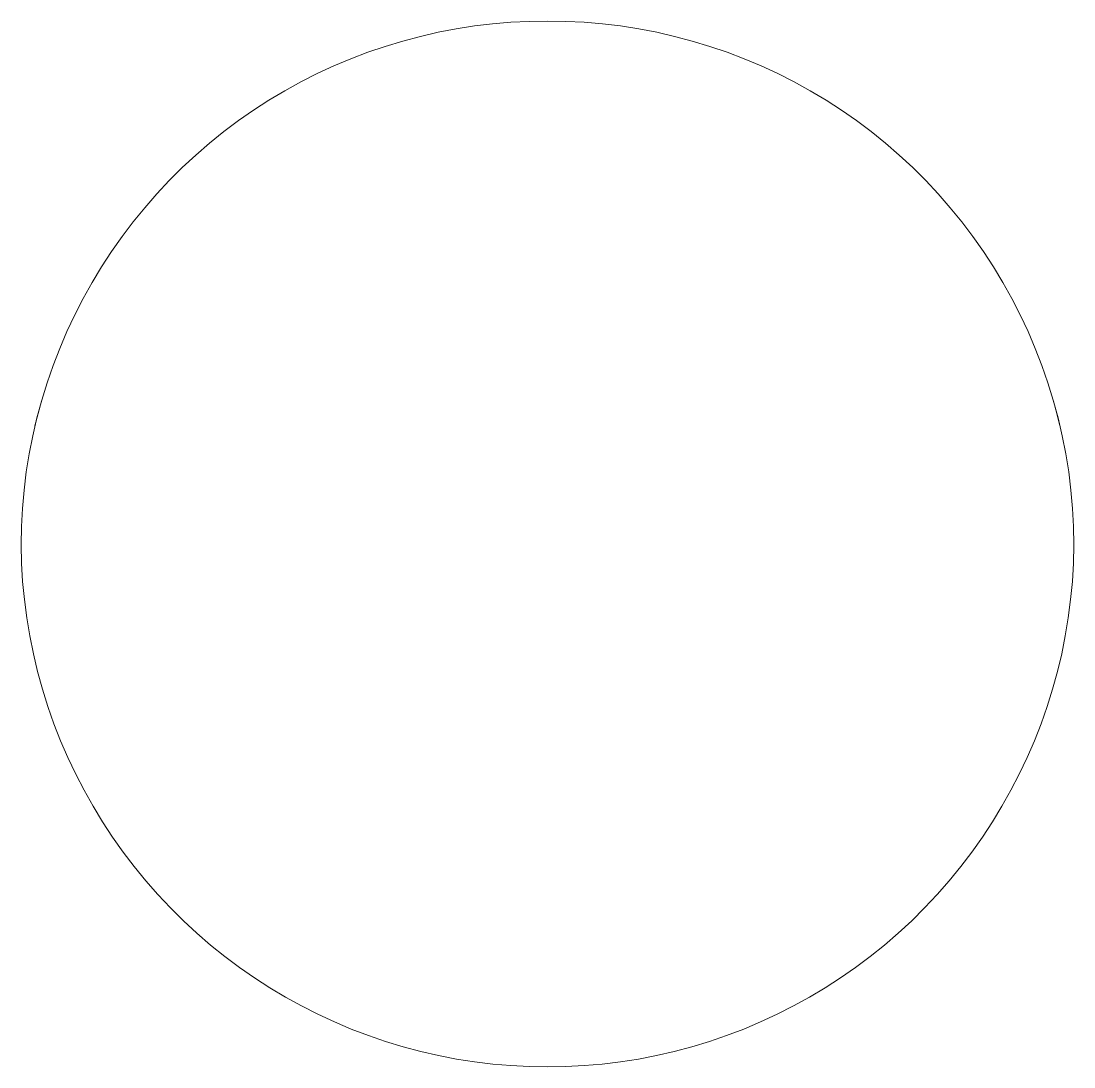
# Model space of a CAD drawing. Header units: millimetres. Extents: x -253 to 4295, y -442 to 2895.
# Drawn here: x 1497.33 to 1512.33, y 908.2 to 923.11 of the extents above; entities that cross this region are included whole.
import ezdxf

# ---------------------------------------------------------------- set-up
doc = ezdxf.new("R2010")
doc.units = ezdxf.units.MM
doc.layers.add('ZANO_R', color=7, linetype='Continuous', lineweight=0)

msp = doc.modelspace()

# ---------------------------------------------------------------- linework, layer by layer
at = {"layer": 'ZANO_R'}
for p, q in [((1504.311, 923.09), (1504.572, 923.103)), ((1504.572, 923.103), (1504.833, 923.107)), ((1504.833, 923.107), (1505.094, 923.103)), ((1505.094, 923.103), (1505.355, 923.09)), ((1503.022, 922.889), (1503.277, 922.947)), ((1503.277, 922.947), (1503.533, 922.997)), ((1503.533, 922.997), (1503.791, 923.037)), ((1503.791, 923.037), (1504.051, 923.068)), ((1504.051, 923.068), (1504.311, 923.09)), ((1505.355, 923.09), (1505.615, 923.068)), ((1505.615, 923.068), (1505.874, 923.037)), ((1505.874, 923.037), (1506.132, 922.997)), ((1506.132, 922.997), (1506.389, 922.947)), ((1506.389, 922.947), (1506.644, 922.889)), ((1502.52, 922.747), (1502.77, 922.822)), ((1502.77, 922.822), (1503.022, 922.889)), ((1506.644, 922.889), (1506.896, 922.822)), ((1506.896, 922.822), (1507.146, 922.747)), ((1502.029, 922.569), (1502.273, 922.662)), ((1502.273, 922.662), (1502.52, 922.747)), ((1507.146, 922.747), (1507.393, 922.662)), ((1507.393, 922.662), (1507.637, 922.569)), ((1501.788, 922.468), (1502.029, 922.569)), ((1507.637, 922.569), (1507.878, 922.468)), ((1501.318, 922.24), (1501.551, 922.358)), ((1501.551, 922.358), (1501.788, 922.468)), ((1507.878, 922.468), (1508.115, 922.358)), ((1508.115, 922.358), (1508.348, 922.24)), ((1501.089, 922.114), (1501.318, 922.24)), ((1508.348, 922.24), (1508.576, 922.114)), ((1500.865, 921.98), (1501.089, 922.114)), ((1508.576, 922.114), (1508.801, 921.98)), ((1500.646, 921.838), (1500.865, 921.98)), ((1508.801, 921.98), (1509.02, 921.838)), ((1500.431, 921.689), (1500.646, 921.838)), ((1509.02, 921.838), (1509.234, 921.689)), ((1500.222, 921.532), (1500.431, 921.689)), ((1509.234, 921.689), (1509.443, 921.532)), ((1500.019, 921.368), (1500.222, 921.532)), ((1509.443, 921.532), (1509.647, 921.368)), ((1499.822, 921.197), (1500.019, 921.368)), ((1509.647, 921.368), (1509.844, 921.197)), ((1499.63, 921.019), (1499.822, 921.197)), ((1509.844, 921.197), (1510.036, 921.019)), ((1499.445, 920.835), (1499.63, 921.019)), ((1510.036, 921.019), (1510.221, 920.835)), ((1499.266, 920.644), (1499.445, 920.835)), ((1510.221, 920.835), (1510.399, 920.644)), ((1499.095, 920.448), (1499.266, 920.644)), ((1510.399, 920.644), (1510.571, 920.448)), ((1498.93, 920.245), (1499.095, 920.448)), ((1510.571, 920.448), (1510.736, 920.245)), ((1498.772, 920.037), (1498.93, 920.245)), ((1510.736, 920.245), (1510.894, 920.037)), ((1498.622, 919.823), (1498.772, 920.037)), ((1510.894, 920.037), (1511.044, 919.823)), ((1498.479, 919.605), (1498.622, 919.823)), ((1511.044, 919.823), (1511.187, 919.605)), ((1498.344, 919.381), (1498.479, 919.605)), ((1511.187, 919.605), (1511.322, 919.381)), ((1498.217, 919.153), (1498.344, 919.381)), ((1511.322, 919.381), (1511.449, 919.153)), ((1498.098, 918.92), (1498.217, 919.153)), ((1511.449, 919.153), (1511.568, 918.92)), ((1497.987, 918.684), (1498.098, 918.92)), ((1511.568, 918.92), (1511.679, 918.684)), ((1497.884, 918.444), (1497.987, 918.684)), ((1511.679, 918.684), (1511.781, 918.444)), ((1497.79, 918.2), (1497.884, 918.444)), ((1511.781, 918.444), (1511.876, 918.2)), ((1497.704, 917.953), (1497.79, 918.2)), ((1511.876, 918.2), (1511.961, 917.953)), ((1497.628, 917.704), (1497.704, 917.953)), ((1511.961, 917.953), (1512.038, 917.704)), ((1497.559, 917.452), (1497.628, 917.704)), ((1512.038, 917.704), (1512.106, 917.452)), ((1497.622, 917.689), (1497.575, 917.516)), ((1512.091, 917.516), (1512.043, 917.689)), ((1497.5, 917.197), (1497.559, 917.452)), ((1497.575, 917.516), (1497.531, 917.342)), ((1512.134, 917.342), (1512.091, 917.516)), ((1512.106, 917.452), (1512.166, 917.197)), ((1497.45, 916.941), (1497.5, 917.197)), ((1512.166, 917.197), (1512.216, 916.941)), ((1497.408, 916.683), (1497.45, 916.941)), ((1512.216, 916.941), (1512.258, 916.683)), ((1497.376, 916.424), (1497.408, 916.683)), ((1512.258, 916.683), (1512.29, 916.424)), ((1497.352, 916.164), (1497.376, 916.424)), ((1512.29, 916.424), (1512.313, 916.164)), ((1497.338, 915.903), (1497.352, 916.164)), ((1512.313, 916.164), (1512.328, 915.903)), ((1497.333, 915.642), (1497.338, 915.903)), ((1512.328, 915.903), (1512.333, 915.642)), ((1497.333, 915.642), (1497.34, 915.382)), ((1512.326, 915.382), (1512.333, 915.642)), ((1497.34, 915.382), (1497.355, 915.122)), ((1512.31, 915.122), (1512.326, 915.382)), ((1497.355, 915.122), (1497.38, 914.863)), ((1512.286, 914.863), (1512.31, 915.122)), ((1497.38, 914.863), (1497.414, 914.604)), ((1512.252, 914.604), (1512.286, 914.863)), ((1497.414, 914.604), (1497.456, 914.348)), ((1512.209, 914.348), (1512.252, 914.604)), ((1497.456, 914.348), (1497.508, 914.092)), ((1512.158, 914.092), (1512.209, 914.348)), ((1497.508, 914.092), (1497.568, 913.839)), ((1512.097, 913.839), (1512.158, 914.092)), ((1497.568, 913.839), (1497.638, 913.588)), ((1512.028, 913.588), (1512.097, 913.839)), ((1497.638, 913.588), (1497.715, 913.339)), ((1511.95, 913.339), (1512.028, 913.588)), ((1497.715, 913.339), (1497.802, 913.094)), ((1511.864, 913.094), (1511.95, 913.339)), ((1497.802, 913.094), (1497.897, 912.851)), ((1511.769, 912.851), (1511.864, 913.094)), ((1497.897, 912.851), (1498, 912.612)), ((1511.666, 912.612), (1511.769, 912.851)), ((1498, 912.612), (1498.111, 912.377)), ((1511.554, 912.377), (1511.666, 912.612)), ((1498.111, 912.377), (1498.231, 912.146)), ((1511.435, 912.146), (1511.554, 912.377)), ((1498.231, 912.146), (1498.358, 911.919)), ((1511.307, 911.919), (1511.435, 912.146)), ((1498.358, 911.919), (1498.494, 911.696)), ((1511.172, 911.696), (1511.307, 911.919)), ((1498.494, 911.696), (1498.637, 911.478)), ((1511.029, 911.478), (1511.172, 911.696)), ((1498.637, 911.478), (1498.787, 911.266)), ((1510.878, 911.266), (1511.029, 911.478)), ((1498.787, 911.266), (1498.945, 911.059)), ((1510.721, 911.059), (1510.878, 911.266)), ((1498.945, 911.059), (1499.11, 910.857)), ((1510.556, 910.857), (1510.721, 911.059)), ((1499.11, 910.857), (1499.282, 910.661)), ((1510.384, 910.661), (1510.556, 910.857)), ((1499.282, 910.661), (1499.46, 910.472)), ((1510.206, 910.472), (1510.384, 910.661)), ((1499.46, 910.472), (1499.645, 910.288)), ((1510.021, 910.288), (1510.206, 910.472)), ((1499.645, 910.288), (1499.836, 910.111)), ((1509.83, 910.111), (1510.021, 910.288)), ((1499.836, 910.111), (1500.033, 909.941)), ((1509.633, 909.941), (1509.83, 910.111)), ((1500.033, 909.941), (1500.236, 909.778)), ((1509.43, 909.778), (1509.633, 909.941)), ((1500.236, 909.778), (1500.445, 909.622)), ((1509.221, 909.622), (1509.43, 909.778)), ((1500.445, 909.622), (1500.658, 909.474)), ((1509.007, 909.474), (1509.221, 909.622)), ((1500.658, 909.474), (1500.877, 909.332)), ((1508.788, 909.332), (1509.007, 909.474)), ((1500.877, 909.332), (1501.101, 909.199)), ((1508.565, 909.199), (1508.788, 909.332)), ((1501.101, 909.199), (1501.329, 909.073)), ((1508.337, 909.073), (1508.565, 909.199)), ((1501.329, 909.073), (1501.561, 908.956)), ((1508.104, 908.956), (1508.337, 909.073)), ((1501.561, 908.956), (1501.798, 908.846)), ((1507.868, 908.846), (1508.104, 908.956)), ((1501.798, 908.846), (1502.037, 908.745)), ((1502.037, 908.745), (1502.281, 908.652)), ((1507.385, 908.652), (1507.628, 908.745)), ((1507.628, 908.745), (1507.868, 908.846)), ((1502.281, 908.652), (1502.527, 908.568)), ((1502.527, 908.568), (1502.776, 908.492)), ((1506.889, 908.492), (1507.139, 908.568)), ((1507.139, 908.568), (1507.385, 908.652)), ((1502.776, 908.492), (1503.028, 908.425)), ((1503.028, 908.425), (1503.282, 908.367)), ((1506.384, 908.367), (1506.638, 908.425)), ((1506.638, 908.425), (1506.889, 908.492)), ((1503.282, 908.367), (1503.537, 908.317)), ((1503.537, 908.317), (1503.795, 908.277)), ((1503.795, 908.277), (1504.053, 908.245)), ((1505.613, 908.245), (1505.871, 908.277)), ((1505.871, 908.277), (1506.128, 908.317)), ((1506.128, 908.317), (1506.384, 908.367)), ((1504.053, 908.245), (1504.312, 908.223)), ((1504.312, 908.223), (1504.572, 908.209)), ((1504.572, 908.209), (1504.833, 908.205)), ((1504.833, 908.205), (1505.093, 908.209)), ((1505.093, 908.209), (1505.353, 908.223)), ((1505.353, 908.223), (1505.613, 908.245))]:
    msp.add_line(p, q, dxfattribs=at)

doc.saveas('drawing.dxf')
